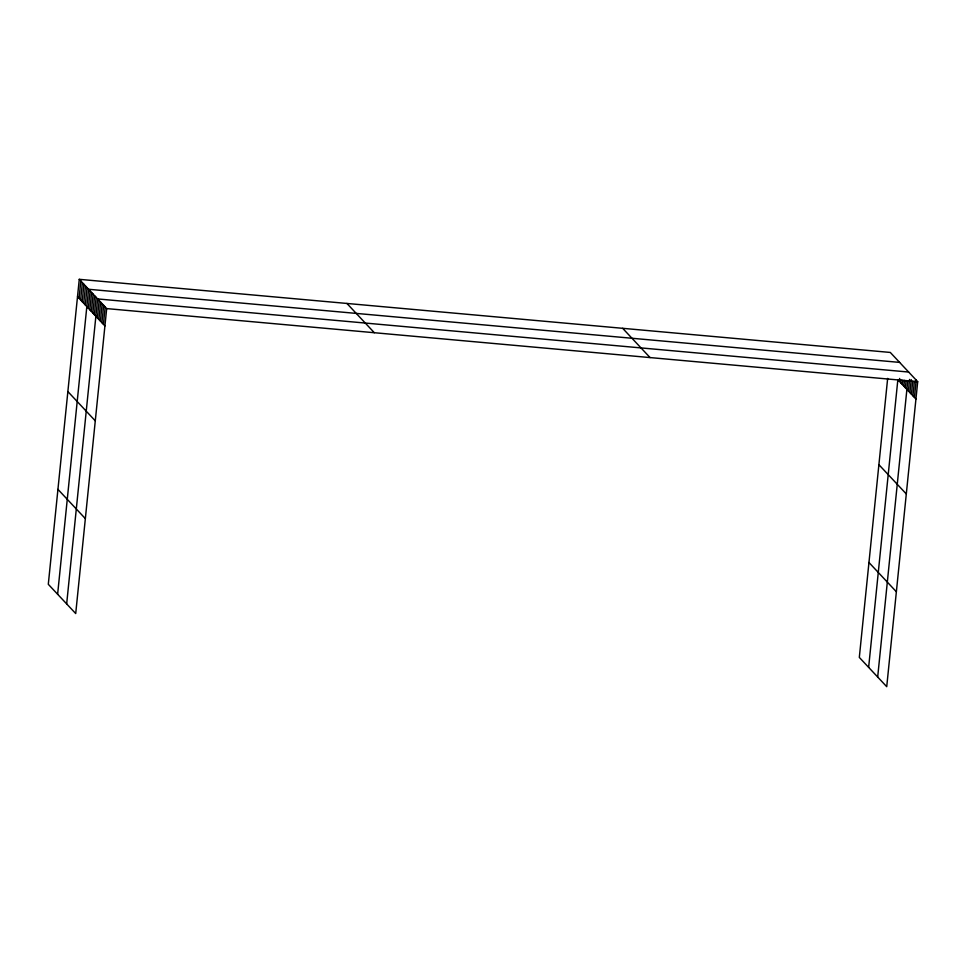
<?xml version="1.0" encoding="UTF-8"?>
<svg xmlns="http://www.w3.org/2000/svg" width="966" height="966" viewBox="0 0 966 966"><rect width="100%" height="100%" fill="white"/><g stroke="black" fill="none" stroke-linecap="round" stroke-linejoin="round"><path stroke-width="1.45" d="M79.272 279.319L48.3 584.297L75.71 613.555L106.683 308.589L79.272 279.319L890.29 352.445L917.7 381.703L886.728 686.681L859.317 657.411L887.657 378.394M79.067 298.301L80.83 280.985M80.625 299.967L82.388 282.64M82.182 301.621L83.933 284.294M83.728 303.276L85.491 285.96M85.286 304.942L87.049 287.614M57.622 594.247L88.594 289.269L899.612 362.395M88.341 308.202L90.104 290.887M89.85 309.82L91.613 292.493M91.359 311.426L93.122 294.099M92.869 313.032L94.62 295.705M94.378 314.638L96.129 297.323M66.666 603.907L97.638 298.929L908.656 372.043M97.385 317.862L99.148 300.535M98.894 319.468L100.657 302.153M100.404 321.086L102.167 303.759M101.913 322.692L103.664 305.365M103.422 324.298L105.173 306.983M868.639 667.361L897.849 379.71L915.937 399.03M899.358 381.329L899.648 378.443M900.867 382.934L901.157 380.049M902.377 384.54L902.812 380.218M903.886 386.159L904.466 380.375M905.383 387.764L906.12 380.544M877.683 677.021L907.774 380.713M908.402 390.976L909.574 379.433M909.912 392.594L911.228 379.602M911.421 394.2L912.737 381.208M912.93 395.806L914.391 381.377M914.428 397.424L916.191 380.097M106.683 308.589L917.7 381.703M878.891 464.682L906.301 493.952M868.953 562.49L896.363 591.76M622.659 328.307L650.07 357.577M346.915 303.445L374.325 332.715M77.522 296.647L104.92 325.916M67.874 391.568L95.284 420.838M57.948 489.376L85.346 518.633"/></g></svg>
